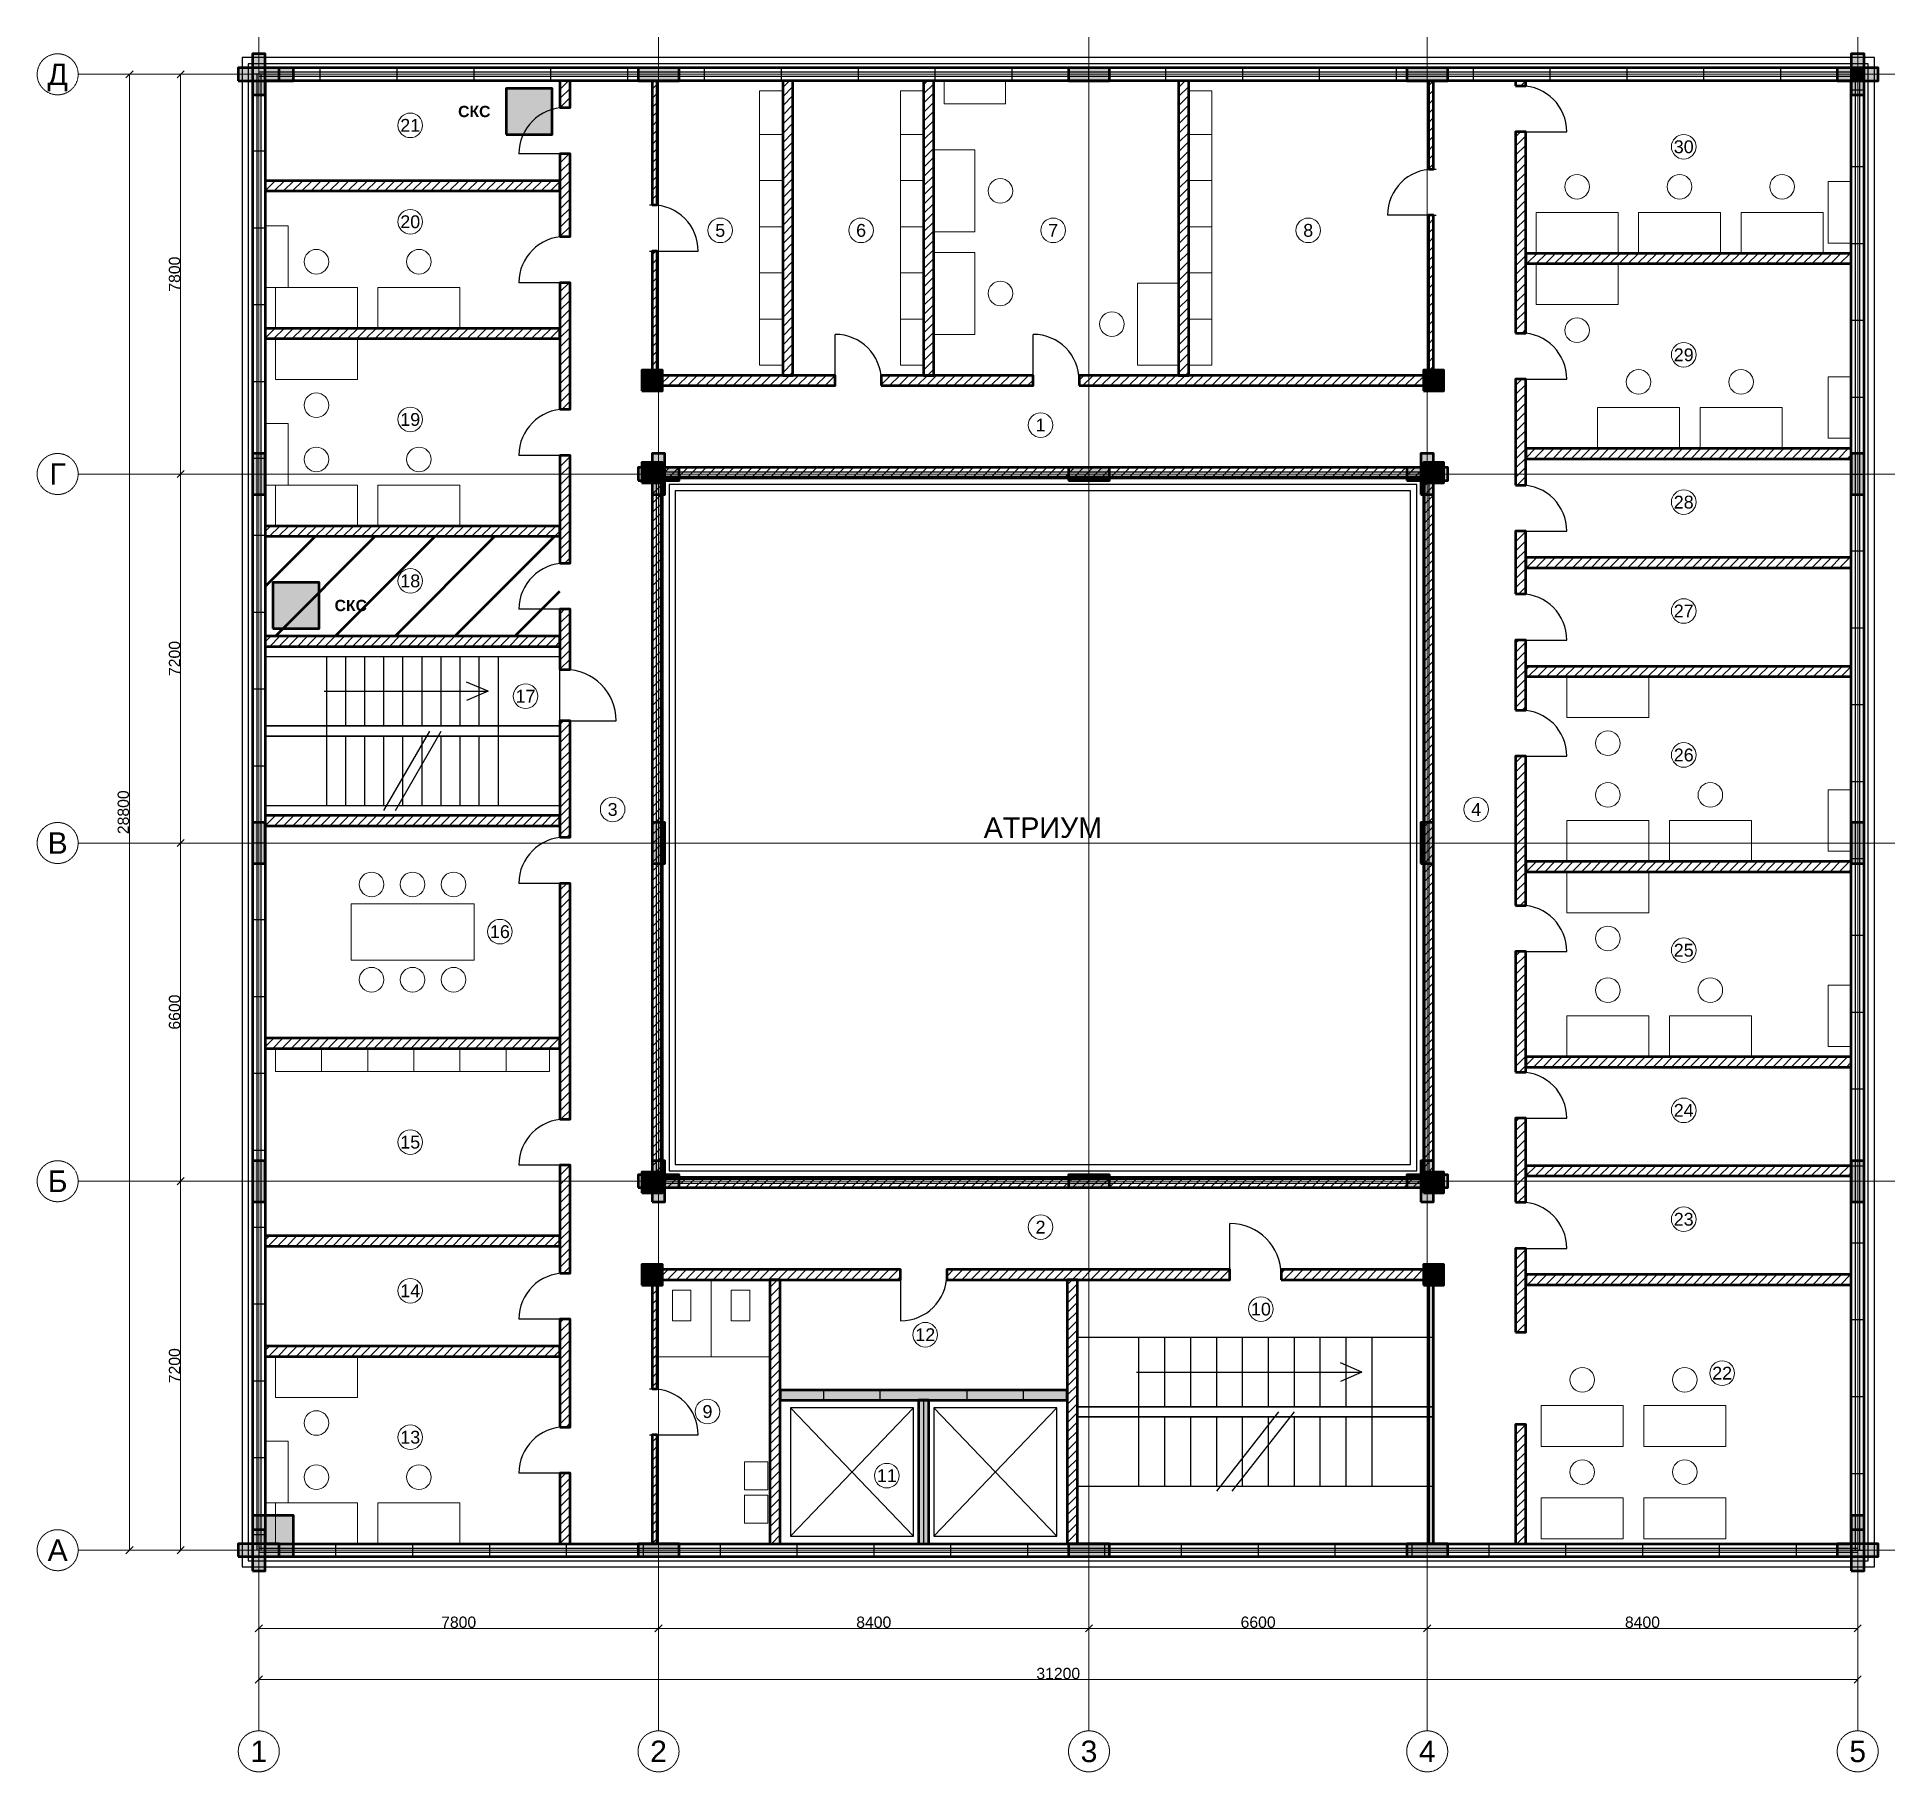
# Model space of a CAD drawing. Header units: millimetres. Extents: x -4325 to 31925, y -4325 to 29525.
import ezdxf
from ezdxf.enums import TextEntityAlignment as Align

# ---------------------------------------------------------------- set-up
doc = ezdxf.new("R2010")
doc.units = ezdxf.units.MM
doc.linetypes.add('CENTER2', pattern=[2.541, 1.587, -0.318, 0.318, -0.318])
for name, color, linetype, lineweight in [('A-ANNO-ROOM', 7, 'CONTINUOUS', 18), ('A-DIMS', 8, 'CONTINUOUS', 13), ('A-DOOR', 3, 'CONTINUOUS', 25), ('A-ELEV', 7, 'CONTINUOUS', 25), ('A-FACADE-PANEL', 8, 'CONTINUOUS', 25), ('A-FURN', 8, 'CONTINUOUS', 18), ('A-GLAZ-RIBBON', 5, 'CONTINUOUS', 25), ('A-GRID', 8, 'CENTER2', 13), ('A-HATCH', 9, 'CONTINUOUS', 9), ('A-OUTLINE', 7, 'CONTINUOUS', 50), ('A-SANI', 8, 'CONTINUOUS', 18), ('A-STAIR', 7, 'CONTINUOUS', 25), ('A-WALL-BLOCK', 9, 'CONTINUOUS', 50), ('A-WALL-RC', 7, 'CONTINUOUS', 50), ('E-SCS-RISER', 1, 'CONTINUOUS', 50), ('E-SERVER-ROOM', 1, 'CONTINUOUS', 50)]:
    doc.layers.add(name, color=color, linetype=linetype, lineweight=lineweight)
doc.styles.add('Arial', font='arial.ttf')
doc.styles.add('Arial-Bold', font='arialbd.ttf')
doc.styles.get("Standard").update_dxf_attribs({"font": 'arial.ttf'})

msp = doc.modelspace()

# ---------------------------------------------------------------- hatches: boundary and pattern name
at = {"layer": 'A-HATCH'}
h = msp.add_hatch(dxfattribs=at)
h.set_pattern_fill('ANSI31', scale=40)
h.paths.add_polyline_path([(5875, 28149.5), (6075, 28149.5), (6075, 28675), (6075, 28675), (5875, 28675), (5875, 28675)])
h = msp.add_hatch(dxfattribs=at)
h.set_pattern_fill('ANSI31', scale=40)
h.paths.add_polyline_path([(7675, 26250), (7775, 26250), (7775, 28675), (7775, 28675), (7675, 28675), (7675, 28675)])
h = msp.add_hatch(dxfattribs=at)
h.set_pattern_fill('ANSI31', scale=40)
h.paths.add_polyline_path([(10223, 22925), (10423, 22925), (10423, 28675), (10423, 28675), (10223, 28675), (10223, 28675)])
h = msp.add_hatch(dxfattribs=at)
h.set_pattern_fill('ANSI31', scale=40)
h.paths.add_polyline_path([(12971, 22925), (13171, 22925), (13171, 28675), (13171, 28675), (12971, 28675), (12971, 28675)])
h = msp.add_hatch(dxfattribs=at)
h.set_pattern_fill('ANSI31', scale=40)
h.paths.add_polyline_path([(17948, 22925), (18148, 22925), (18148, 28675), (18148, 28675), (17948, 28675), (17948, 28675)])
h = msp.add_hatch(dxfattribs=at)
h.set_pattern_fill('ANSI31', scale=40)
h.paths.add_polyline_path([(22825, 26950), (22925, 26950), (22925, 28675), (22925, 28675), (22825, 28675), (22825, 28675)])
h = msp.add_hatch(dxfattribs=at)
h.set_pattern_fill('ANSI31', scale=40)
h.paths.add_polyline_path([(24525, 28575), (24725, 28575), (24725, 28675), (24725, 28675), (24525, 28675), (24525, 28675)])
h = msp.add_hatch(dxfattribs=at)
h.set_pattern_fill('ANSI31', scale=40)
h.paths.add_polyline_path([(24525, 23751.5), (24725, 23751.5), (24725, 27675), (24525, 27675)])
h = msp.add_hatch(dxfattribs=at)
h.set_pattern_fill('ANSI31', scale=40)
h.paths.add_polyline_path([(5875, 25633.5), (6075, 25633.5), (6075, 27249.5), (5875, 27249.5)])
h = msp.add_hatch(dxfattribs=at)
h.set_pattern_fill('ANSI31', scale=40)
h.paths.add_polyline_path([(125, 26524), (125, 26524), (5875, 26524), (5875, 26724), (125, 26724), (125, 26724)])
h = msp.add_hatch(dxfattribs=at)
h.set_pattern_fill('ANSI31', scale=40)
h.paths.add_polyline_path([(22825, 22925), (22925, 22925), (22925, 26050), (22825, 26050)])
h = msp.add_hatch(dxfattribs=at)
h.set_pattern_fill('ANSI31', scale=40)
h.paths.add_polyline_path([(7675, 22925), (7775, 22925), (7775, 25350), (7675, 25350)])
h = msp.add_hatch(dxfattribs=at)
h.set_pattern_fill('ANSI31', scale=40)
h.paths.add_polyline_path([(24725, 25106), (31075, 25106), (31075, 25106), (31075, 25306), (31075, 25306), (24725, 25306)])
h = msp.add_hatch(dxfattribs=at)
h.set_pattern_fill('ANSI31', scale=40)
h.paths.add_polyline_path([(5875, 22264), (6075, 22264), (6075, 24733.5), (5875, 24733.5)])
h = msp.add_hatch(dxfattribs=at)
h.set_pattern_fill('ANSI31', scale=40)
h.paths.add_polyline_path([(125, 23643), (125, 23643), (5875, 23643), (5875, 23843), (125, 23843), (125, 23843)])
h = msp.add_hatch(dxfattribs=at)
h.set_pattern_fill('ANSI31', scale=40)
h.paths.add_polyline_path([(7675, 22725), (11247, 22725), (11247, 22925), (7675, 22925)])
h = msp.add_hatch(dxfattribs=at)
h.set_pattern_fill('ANSI31', scale=40)
h.paths.add_polyline_path([(12147, 22725), (15109.5, 22725), (15109.5, 22925), (12147, 22925)])
h = msp.add_hatch(dxfattribs=at)
h.set_pattern_fill('ANSI31', scale=40)
h.paths.add_polyline_path([(16009.5, 22725), (22925, 22725), (22925, 22925), (16009.5, 22925)])
h = msp.add_hatch(dxfattribs=at)
h.set_pattern_fill('ANSI31', scale=40)
h.paths.add_polyline_path([(24525, 20784.5), (24725, 20784.5), (24725, 22851.5), (24525, 22851.5)])
h = msp.add_hatch(dxfattribs=at)
h.set_pattern_fill('ANSI31', scale=40)
h.paths.add_polyline_path([(24725, 21297), (31075, 21297), (31075, 21297), (31075, 21497), (31075, 21497), (24725, 21497)])
h = msp.add_hatch(dxfattribs=at)
h.set_pattern_fill('ANSI31', scale=40)
h.paths.add_polyline_path([(5875, 19260), (6075, 19260), (6075, 21364), (5875, 21364)])
h = msp.add_hatch(dxfattribs=at)
h.set_pattern_fill('ANSI31', scale=40)
h.paths.add_polyline_path([(7675, 20925), (22925, 20925), (22925, 21125), (7675, 21125)])
h = msp.add_hatch(dxfattribs=at)
h.set_pattern_fill('ANSI31', scale=40)
h.paths.add_polyline_path([(7675, 7275), (7875, 7275), (7875, 20925), (7675, 20925)])
h = msp.add_hatch(dxfattribs=at)
h.set_pattern_fill('ANSI31', scale=40)
h.paths.add_polyline_path([(22725, 7275), (22925, 7275), (22925, 20925), (22725, 20925)])
h = msp.add_hatch(dxfattribs=at)
h.set_pattern_fill('ANSI31', scale=40)
h.paths.add_polyline_path([(125, 19785), (125, 19785), (5875, 19785), (5875, 19985), (125, 19985), (125, 19985)])
h = msp.add_hatch(dxfattribs=at)
h.set_pattern_fill('ANSI31', scale=40)
h.paths.add_polyline_path([(24525, 18659.5), (24725, 18659.5), (24725, 19884.5), (24525, 19884.5)])
h = msp.add_hatch(dxfattribs=at)
h.set_pattern_fill('ANSI31', scale=40)
h.paths.add_polyline_path([(24725, 19172), (31075, 19172), (31075, 19172), (31075, 19372), (31075, 19372), (24725, 19372)])
h = msp.add_hatch(dxfattribs=at)
h.set_pattern_fill('ANSI31', scale=40)
h.paths.add_polyline_path([(5875, 17185), (6075, 17185), (6075, 18360), (5875, 18360)])
h = msp.add_hatch(dxfattribs=at)
h.set_pattern_fill('ANSI31', scale=40)
h.paths.add_polyline_path([(125, 17635), (125, 17635), (5875, 17635), (5875, 17835), (125, 17835), (125, 17835)])
h = msp.add_hatch(dxfattribs=at)
h.set_pattern_fill('ANSI31', scale=40)
h.paths.add_polyline_path([(24525, 16392.5), (24725, 16392.5), (24725, 17759.5), (24525, 17759.5)])
h = msp.add_hatch(dxfattribs=at)
h.set_pattern_fill('ANSI31', scale=40)
h.paths.add_polyline_path([(24725, 17047), (31075, 17047), (31075, 17047), (31075, 17247), (31075, 17247), (24725, 17247)])
h = msp.add_hatch(dxfattribs=at)
h.set_pattern_fill('ANSI31', scale=40)
h.paths.add_polyline_path([(5875, 13912.5), (6075, 13912.5), (6075, 16185), (5875, 16185)])
h = msp.add_hatch(dxfattribs=at)
h.set_pattern_fill('ANSI31', scale=40)
h.paths.add_polyline_path([(24525, 12583), (24725, 12583), (24725, 15492.5), (24525, 15492.5)])
h = msp.add_hatch(dxfattribs=at)
h.set_pattern_fill('ANSI31', scale=40)
h.paths.add_polyline_path([(125, 14135), (125, 14135), (5875, 14135), (5875, 14335), (125, 14335), (125, 14335)])
h = msp.add_hatch(dxfattribs=at)
h.set_pattern_fill('ANSI31', scale=40)
h.paths.add_polyline_path([(24725, 13238), (31075, 13238), (31075, 13238), (31075, 13438), (31075, 13438), (24725, 13438)])
h = msp.add_hatch(dxfattribs=at)
h.set_pattern_fill('ANSI31', scale=40)
h.paths.add_polyline_path([(5875, 8411.5), (6075, 8411.5), (6075, 13012.5), (5875, 13012.5)])
h = msp.add_hatch(dxfattribs=at)
h.set_pattern_fill('ANSI31', scale=40)
h.paths.add_polyline_path([(24525, 9328), (24725, 9328), (24725, 11683), (24525, 11683)])
h = msp.add_hatch(dxfattribs=at)
h.set_pattern_fill('ANSI31', scale=40)
h.paths.add_polyline_path([(125, 9790), (125, 9790), (5875, 9790), (5875, 9990), (125, 9990), (125, 9990)])
h = msp.add_hatch(dxfattribs=at)
h.set_pattern_fill('ANSI31', scale=40)
h.paths.add_polyline_path([(24725, 9428), (31075, 9428), (31075, 9428), (31075, 9628), (31075, 9628), (24725, 9628)])
h = msp.add_hatch(dxfattribs=at)
h.set_pattern_fill('ANSI31', scale=40)
h.paths.add_polyline_path([(24525, 6790.5), (24725, 6790.5), (24725, 8428), (24525, 8428)])
h = msp.add_hatch(dxfattribs=at)
h.set_pattern_fill('ANSI31', scale=40)
h.paths.add_polyline_path([(5875, 5407.5), (6075, 5407.5), (6075, 7511.5), (5875, 7511.5)])
h = msp.add_hatch(dxfattribs=at)
h.set_pattern_fill('ANSI31', scale=40)
h.paths.add_polyline_path([(7675, 7075), (22925, 7075), (22925, 7275), (7675, 7275)])
h = msp.add_hatch(dxfattribs=at)
h.set_pattern_fill('ANSI31', scale=40)
h.paths.add_polyline_path([(24725, 7303), (31075, 7303), (31075, 7303), (31075, 7503), (31075, 7503), (24725, 7503)])
h = msp.add_hatch(dxfattribs=at)
h.set_pattern_fill('ANSI31', scale=40)
h.paths.add_polyline_path([(125, 5933), (125, 5933), (5875, 5933), (5875, 6133), (125, 6133), (125, 6133)])
h = msp.add_hatch(dxfattribs=at)
h.set_pattern_fill('ANSI31', scale=40)
h.paths.add_polyline_path([(24525, 4251.5), (24725, 4251.5), (24725, 5890.5), (24525, 5890.5)])
h = msp.add_hatch(dxfattribs=at)
h.set_pattern_fill('ANSI31', scale=40)
h.paths.add_polyline_path([(7675, 5275), (12525, 5275), (12525, 5475), (7675, 5475)])
h = msp.add_hatch(dxfattribs=at)
h.set_pattern_fill('ANSI31', scale=40)
h.paths.add_polyline_path([(13425, 5275), (18950, 5275), (18950, 5475), (13425, 5475)])
h = msp.add_hatch(dxfattribs=at)
h.set_pattern_fill('ANSI31', scale=40)
h.paths.add_polyline_path([(19950, 5275), (22925, 5275), (22925, 5475), (19950, 5475)])
h = msp.add_hatch(dxfattribs=at)
h.set_pattern_fill('ANSI31', scale=40)
h.paths.add_polyline_path([(7675, 3150), (7775, 3150), (7775, 5275), (7675, 5275)])
h = msp.add_hatch(dxfattribs=at)
h.set_pattern_fill('ANSI31', scale=40)
h.paths.add_polyline_path([(9975, 125), (10175, 125), (10175, 125), (10175, 5275), (9975, 5275), (9975, 125)])
h = msp.add_hatch(dxfattribs=at)
h.set_pattern_fill('ANSI31', scale=40)
h.paths.add_polyline_path([(15775, 125), (15975, 125), (15975, 125), (15975, 5275), (15775, 5275), (15775, 125)])
h = msp.add_hatch(dxfattribs=at)
h.set_pattern_fill('ANSI31', scale=40)
h.paths.add_polyline_path([(24725, 5178), (31075, 5178), (31075, 5178), (31075, 5378), (31075, 5378), (24725, 5378)])
h = msp.add_hatch(dxfattribs=at)
h.set_pattern_fill('ANSI31', scale=40)
h.paths.add_polyline_path([(5875, 2403.5), (6075, 2403.5), (6075, 4507.5), (5875, 4507.5)])
h = msp.add_hatch(dxfattribs=at)
h.set_pattern_fill('ANSI31', scale=40)
h.paths.add_polyline_path([(125, 3782), (125, 3782), (5875, 3782), (5875, 3982), (125, 3982), (125, 3982)])
h = msp.add_hatch(dxfattribs=at)
h.set_pattern_fill('ANSI31', scale=40)
h.paths.add_polyline_path([(7675, 125), (7775, 125), (7775, 125), (7775, 2250), (7675, 2250), (7675, 125)])
h = msp.add_hatch(dxfattribs=at)
h.set_pattern_fill('ANSI31', scale=40)
h.paths.add_polyline_path([(24525, 125), (24725, 125), (24725, 125), (24725, 2451.5), (24525, 2451.5), (24525, 125)])
h = msp.add_hatch(dxfattribs=at)
h.set_pattern_fill('ANSI31', scale=40)
h.paths.add_polyline_path([(5875, 125), (6075, 125), (6075, 125), (6075, 1503.5), (5875, 1503.5), (5875, 125)])
at = {"layer": 'A-WALL-RC'}
h = msp.add_hatch(color=7, dxfattribs=at)
h.dxf.hatch_style = 1
h.paths.add_polyline_path([(-125, 28400), (125, 28400), (125, 29200), (-125, 29200)])
h = msp.add_hatch(color=7, dxfattribs=at)
h.dxf.hatch_style = 1
h.paths.add_polyline_path([(31075, 28400), (31325, 28400), (31325, 29200), (31075, 29200)])
h = msp.add_hatch(color=7, dxfattribs=at)
h.dxf.hatch_style = 1
h.paths.add_polyline_path([(-400, 28675), (400, 28675), (400, 28925), (-400, 28925)])
h = msp.add_hatch(color=7, dxfattribs=at)
h.dxf.hatch_style = 1
h.paths.add_polyline_path([(-125, 28675), (675, 28675), (675, 28925), (-125, 28925)])
h = msp.add_hatch(color=7, dxfattribs=at)
h.dxf.hatch_style = 1
h.paths.add_polyline_path([(7400, 28675), (8200, 28675), (8200, 28925), (7400, 28925)])
h = msp.add_hatch(color=7, dxfattribs=at)
h.dxf.hatch_style = 1
h.paths.add_polyline_path([(15800, 28675), (16600, 28675), (16600, 28925), (15800, 28925)])
h = msp.add_hatch(color=7, dxfattribs=at)
h.dxf.hatch_style = 1
h.paths.add_polyline_path([(22400, 28675), (23200, 28675), (23200, 28925), (22400, 28925)])
h = msp.add_hatch(color=7, dxfattribs=at)
h.dxf.hatch_style = 1
h.paths.add_polyline_path([(30800, 28675), (31600, 28675), (31600, 28925), (30800, 28925)])
h = msp.add_hatch(color=7, dxfattribs=at)
h.dxf.hatch_style = 1
h.paths.add_polyline_path([(31075, 28675), (31325, 28675), (31325, 28925), (31075, 28925)])
h = msp.add_hatch(color=7, dxfattribs=at)
h.dxf.hatch_style = 1
h.paths.add_polyline_path([(7475, 22625), (7875, 22625), (7875, 23025), (7475, 23025)])
h = msp.add_hatch(color=7, dxfattribs=at)
h.dxf.hatch_style = 1
h.paths.add_polyline_path([(22725, 22625), (23125, 22625), (23125, 23025), (22725, 23025)])
h = msp.add_hatch(color=7, dxfattribs=at)
h.dxf.hatch_style = 1
h.paths.add_polyline_path([(-125, 20600), (125, 20600), (125, 21400), (-125, 21400)])
h = msp.add_hatch(color=7, dxfattribs=at)
h.dxf.hatch_style = 1
h.paths.add_polyline_path([(7675, 20600), (7925, 20600), (7925, 21400), (7675, 21400)])
h = msp.add_hatch(color=7, dxfattribs=at)
h.dxf.hatch_style = 1
h.paths.add_polyline_path([(22675, 20600), (22925, 20600), (22925, 21400), (22675, 21400)])
h = msp.add_hatch(color=7, dxfattribs=at)
h.dxf.hatch_style = 1
h.paths.add_polyline_path([(31075, 20600), (31325, 20600), (31325, 21400), (31075, 21400)])
h = msp.add_hatch(color=7, dxfattribs=at)
h.dxf.hatch_style = 1
h.paths.add_polyline_path([(7400, 20875), (8200, 20875), (8200, 21125), (7400, 21125)])
h = msp.add_hatch(color=7, dxfattribs=at)
h.dxf.hatch_style = 1
h.paths.add_polyline_path([(7475, 20825), (7875, 20825), (7875, 21225), (7475, 21225)])
h = msp.add_hatch(color=7, dxfattribs=at)
h.dxf.hatch_style = 1
h.paths.add_polyline_path([(15800, 20875), (16600, 20875), (16600, 21125), (15800, 21125)])
h = msp.add_hatch(color=7, dxfattribs=at)
h.dxf.hatch_style = 1
h.paths.add_polyline_path([(22400, 20875), (23200, 20875), (23200, 21125), (22400, 21125)])
h = msp.add_hatch(color=7, dxfattribs=at)
h.dxf.hatch_style = 1
h.paths.add_polyline_path([(22725, 20825), (23125, 20825), (23125, 21225), (22725, 21225)])
h = msp.add_hatch(color=7, dxfattribs=at)
h.dxf.hatch_style = 1
h.paths.add_polyline_path([(-125, 13400), (125, 13400), (125, 14200), (-125, 14200)])
h = msp.add_hatch(color=7, dxfattribs=at)
h.dxf.hatch_style = 1
h.paths.add_polyline_path([(7675, 13400), (7925, 13400), (7925, 14200), (7675, 14200)])
h = msp.add_hatch(color=7, dxfattribs=at)
h.dxf.hatch_style = 1
h.paths.add_polyline_path([(22675, 13400), (22925, 13400), (22925, 14200), (22675, 14200)])
h = msp.add_hatch(color=7, dxfattribs=at)
h.dxf.hatch_style = 1
h.paths.add_polyline_path([(31075, 13400), (31325, 13400), (31325, 14200), (31075, 14200)])
h = msp.add_hatch(color=7, dxfattribs=at)
h.dxf.hatch_style = 1
h.paths.add_polyline_path([(-125, 6800), (125, 6800), (125, 7600), (-125, 7600)])
h = msp.add_hatch(color=7, dxfattribs=at)
h.dxf.hatch_style = 1
h.paths.add_polyline_path([(7400, 7075), (8200, 7075), (8200, 7325), (7400, 7325)])
h = msp.add_hatch(color=7, dxfattribs=at)
h.dxf.hatch_style = 1
h.paths.add_polyline_path([(7475, 6975), (7875, 6975), (7875, 7375), (7475, 7375)])
h = msp.add_hatch(color=7, dxfattribs=at)
h.dxf.hatch_style = 1
h.paths.add_polyline_path([(7675, 6800), (7925, 6800), (7925, 7600), (7675, 7600)])
h = msp.add_hatch(color=7, dxfattribs=at)
h.dxf.hatch_style = 1
h.paths.add_polyline_path([(15800, 7075), (16600, 7075), (16600, 7325), (15800, 7325)])
h = msp.add_hatch(color=7, dxfattribs=at)
h.dxf.hatch_style = 1
h.paths.add_polyline_path([(22400, 7075), (23200, 7075), (23200, 7325), (22400, 7325)])
h = msp.add_hatch(color=7, dxfattribs=at)
h.dxf.hatch_style = 1
h.paths.add_polyline_path([(22675, 6800), (22925, 6800), (22925, 7600), (22675, 7600)])
h = msp.add_hatch(color=7, dxfattribs=at)
h.dxf.hatch_style = 1
h.paths.add_polyline_path([(22725, 6975), (23125, 6975), (23125, 7375), (22725, 7375)])
h = msp.add_hatch(color=7, dxfattribs=at)
h.dxf.hatch_style = 1
h.paths.add_polyline_path([(31075, 6800), (31325, 6800), (31325, 7600), (31075, 7600)])
h = msp.add_hatch(color=7, dxfattribs=at)
h.dxf.hatch_style = 1
h.paths.add_polyline_path([(7475, 5175), (7875, 5175), (7875, 5575), (7475, 5575)])
h = msp.add_hatch(color=7, dxfattribs=at)
h.dxf.hatch_style = 1
h.paths.add_polyline_path([(22725, 5175), (23125, 5175), (23125, 5575), (22725, 5575)])
h = msp.add_hatch(color=7, dxfattribs=at)
h.dxf.hatch_style = 1
h.paths.add_polyline_path([(22825, 125), (22925, 125), (22925, 125), (22925, 5275), (22825, 5275), (22825, 125)])
h = msp.add_hatch(color=7, dxfattribs=at)
h.dxf.hatch_style = 1
h.paths.add_polyline_path([(10175, 2925), (15775, 2925), (15775, 3125), (10175, 3125)])
h = msp.add_hatch(color=7, dxfattribs=at)
h.dxf.hatch_style = 1
h.paths.add_polyline_path([(12875, 125), (13075, 125), (13075, 125), (13075, 2925), (12875, 2925), (12875, 125)])
h = msp.add_hatch(color=7, dxfattribs=at)
h.dxf.hatch_style = 1
h.paths.add_polyline_path([(-125, -125), (675, -125), (675, 675), (-125, 675)])
h = msp.add_hatch(color=7, dxfattribs=at)
h.dxf.hatch_style = 1
h.paths.add_polyline_path([(-125, -400), (125, -400), (125, 400), (-125, 400)])
h = msp.add_hatch(color=7, dxfattribs=at)
h.dxf.hatch_style = 1
h.paths.add_polyline_path([(31075, -125), (31325, -125), (31325, 675), (31075, 675)])
h = msp.add_hatch(color=7, dxfattribs=at)
h.dxf.hatch_style = 1
h.paths.add_polyline_path([(31075, -400), (31325, -400), (31325, 400), (31075, 400)])
h = msp.add_hatch(color=7, dxfattribs=at)
h.dxf.hatch_style = 1
h.paths.add_polyline_path([(-400, -125), (400, -125), (400, 125), (-400, 125)])
h = msp.add_hatch(color=7, dxfattribs=at)
h.dxf.hatch_style = 1
h.paths.add_polyline_path([(7400, -125), (8200, -125), (8200, 125), (7400, 125)])
h = msp.add_hatch(color=7, dxfattribs=at)
h.dxf.hatch_style = 1
h.paths.add_polyline_path([(15800, -125), (16600, -125), (16600, 125), (15800, 125)])
h = msp.add_hatch(color=7, dxfattribs=at)
h.dxf.hatch_style = 1
h.paths.add_polyline_path([(22400, -125), (23200, -125), (23200, 125), (22400, 125)])
h = msp.add_hatch(color=7, dxfattribs=at)
h.dxf.hatch_style = 1
h.paths.add_polyline_path([(30800, -125), (31600, -125), (31600, 125), (30800, 125)])
at = {"layer": 'E-SCS-RISER'}
h = msp.add_hatch(color=7, dxfattribs=at)
h.dxf.hatch_style = 1
h.paths.add_polyline_path([(4825, 27625), (5725, 27625), (5725, 28525), (4825, 28525)])
h = msp.add_hatch(color=7, dxfattribs=at)
h.dxf.hatch_style = 1
h.paths.add_polyline_path([(275, 17985), (1175, 17985), (1175, 18885), (275, 18885)])
at = {"layer": 'E-SERVER-ROOM'}
h = msp.add_hatch(dxfattribs=at)
h.set_pattern_fill('ANSI31', scale=260)
h.paths.add_polyline_path([(125, 17835), (5875, 17835), (5875, 19785), (125, 19785)])

# ---------------------------------------------------------------- linework, layer by layer
at = {"layer": 'A-ANNO-ROOM'}
for centre in [(2955, 27804), (27805, 27386), (2955, 25923), (9005, 25755), (11753, 25755), (15501, 25755), (20478, 25755), (27805, 23327), (2955, 22065), (15255, 21955), (27805, 20452), (2955, 18915), (27805, 18327), (5205, 16665), (27805, 15518), (6905, 14455), (23755, 14455), (4705, 12070), (27805, 11708), (27805, 8583), (2955, 7963), (15255, 6305), (27805, 6458), (2955, 5062), (19555, 4705), (13005, 4205), (28555, 3455), (8755, 2705), (2955, 2205), (12255, 1455)]:
    msp.add_circle(centre, 240, dxfattribs=at)
at = {"layer": 'A-DIMS'}
for p, q in [((-2595.71, 28729.29), (-2454.29, 28870.71)), ((-2525, 0), (-2525, 28800)), ((-1595.71, 28729.29), (-1454.29, 28870.71)), ((-1525, 21000), (-1525, 28800)), ((-1595.71, 20929.29), (-1454.29, 21070.71)), ((-1595.71, 20929.29), (-1454.29, 21070.71)), ((-1525, 13800), (-1525, 21000)), ((-1595.71, 13729.29), (-1454.29, 13870.71)), ((-1595.71, 13729.29), (-1454.29, 13870.71)), ((-1525, 7200), (-1525, 13800)), ((-1595.71, 7129.29), (-1454.29, 7270.71)), ((-1595.71, 7129.29), (-1454.29, 7270.71)), ((-1525, 0), (-1525, 7200)), ((-2595.71, -70.71), (-2454.29, 70.71)), ((-1595.71, -70.71), (-1454.29, 70.71)), ((-70.71, -1595.71), (70.71, -1454.29)), ((0, -1525), (7800, -1525)), ((7729.29, -1595.71), (7870.71, -1454.29)), ((7729.29, -1595.71), (7870.71, -1454.29)), ((7800, -1525), (16200, -1525)), ((16129.29, -1595.71), (16270.71, -1454.29)), ((16129.29, -1595.71), (16270.71, -1454.29)), ((16200, -1525), (22800, -1525)), ((22729.29, -1595.71), (22870.71, -1454.29)), ((22729.29, -1595.71), (22870.71, -1454.29)), ((22800, -1525), (31200, -1525)), ((31129.29, -1595.71), (31270.71, -1454.29)), ((-70.71, -2595.71), (70.71, -2454.29)), ((0, -2525), (31200, -2525)), ((31129.29, -2595.71), (31270.71, -2454.29))]:
    msp.add_line(p, q, dxfattribs=at)
at = {"layer": 'A-DOOR'}
for p, q in [((24525, 28575), (24725, 28575)), ((5875, 28149.5), (6075, 28149.5)), ((24525, 27675), (24725, 27675)), ((24625, 27675), (25525, 27675)), ((5975, 27249.5), (5075, 27249.5)), ((5875, 27249.5), (6075, 27249.5)), ((22875, 26950), (22975, 26950)), ((7625, 26250), (7725, 26250)), ((22925, 26050), (22025, 26050)), ((22875, 26050), (22975, 26050)), ((5875, 25633.5), (6075, 25633.5)), ((7625, 25350), (7725, 25350)), ((7675, 25350), (8575, 25350)), ((5975, 24733.5), (5075, 24733.5)), ((5875, 24733.5), (6075, 24733.5)), ((11247, 22825), (11247, 23725)), ((15109.5, 22825), (15109.5, 23725)), ((24525, 23751.5), (24725, 23751.5)), ((11247, 22725), (11247, 22925)), ((12147, 22725), (12147, 22925)), ((15109.5, 22725), (15109.5, 22925)), ((16009.5, 22725), (16009.5, 22925)), ((24525, 22851.5), (24725, 22851.5)), ((24625, 22851.5), (25525, 22851.5)), ((5875, 22264), (6075, 22264)), ((5975, 21364), (5075, 21364)), ((5875, 21364), (6075, 21364)), ((24525, 20784.5), (24725, 20784.5)), ((24525, 19884.5), (24725, 19884.5)), ((24625, 19884.5), (25525, 19884.5)), ((5875, 19260), (6075, 19260)), ((24525, 18659.5), (24725, 18659.5)), ((5975, 18360), (5075, 18360)), ((5875, 18360), (6075, 18360)), ((24525, 17759.5), (24725, 17759.5)), ((24625, 17759.5), (25525, 17759.5)), ((5875, 17185), (6075, 17185)), ((24525, 16392.5), (24725, 16392.5)), ((5875, 16185), (6075, 16185)), ((5975, 16185), (6975, 16185)), ((24525, 15492.5), (24725, 15492.5)), ((24625, 15492.5), (25525, 15492.5)), ((5875, 13912.5), (6075, 13912.5)), ((5975, 13012.5), (5075, 13012.5)), ((5875, 13012.5), (6075, 13012.5)), ((24525, 12583), (24725, 12583)), ((24525, 11683), (24725, 11683)), ((24625, 11683), (25525, 11683)), ((24525, 9328), (24725, 9328)), ((5875, 8411.5), (6075, 8411.5)), ((24525, 8428), (24725, 8428)), ((24625, 8428), (25525, 8428)), ((5975, 7511.5), (5075, 7511.5)), ((5875, 7511.5), (6075, 7511.5)), ((24525, 6790.5), (24725, 6790.5)), ((18950, 5375), (18950, 6375)), ((24525, 5890.5), (24725, 5890.5)), ((24625, 5890.5), (25525, 5890.5)), ((12525, 5275), (12525, 5475)), ((13425, 5275), (13425, 5475)), ((18950, 5275), (18950, 5475)), ((19950, 5275), (19950, 5475)), ((5875, 5407.5), (6075, 5407.5)), ((12525, 5375), (12525, 4475)), ((5975, 4507.5), (5075, 4507.5)), ((5875, 4507.5), (6075, 4507.5)), ((24525, 4251.5), (24725, 4251.5)), ((7625, 3150), (7725, 3150)), ((11025, 2925), (11025, 3125)), ((12125, 2925), (12125, 3125)), ((13825, 2925), (13825, 3125)), ((14925, 2925), (14925, 3125)), ((5875, 2403.5), (6075, 2403.5)), ((7625, 2250), (7725, 2250)), ((7675, 2250), (8575, 2250)), ((24525, 2451.5), (24725, 2451.5)), ((5975, 1503.5), (5075, 1503.5)), ((5875, 1503.5), (6075, 1503.5))]:
    msp.add_line(p, q, dxfattribs=at)
for centre, radius, start, end in [((24625, 27675), 900, 0, 90), ((5975, 27249.5), 900, 90, 180), ((22925, 26050), 900, 90, 180), ((7675, 25350), 900, 0, 90), ((5975, 24733.5), 900, 90, 180), ((11247, 22825), 900, 0, 90), ((15109.5, 22825), 900, 0, 90), ((24625, 22851.5), 900, 0, 90), ((5975, 21364), 900, 90, 180), ((24625, 19884.5), 900, 0, 90), ((5975, 18360), 900, 90, 180), ((24625, 17759.5), 900, 0, 90), ((5975, 16185), 1000, 0, 90), ((24625, 15492.5), 900, 0, 90), ((5975, 13012.5), 900, 90, 180), ((24625, 11683), 900, 0, 90), ((24625, 8428), 900, 0, 90), ((5975, 7511.5), 900, 90, 180), ((24625, 5890.5), 900, 0, 90), ((18950, 5375), 1000, 0, 90), ((5975, 4507.5), 900, 90, 180), ((12525, 5375), 900, -90, 0), ((7675, 2250), 900, 0, 90), ((5975, 1503.5), 900, 90, 180)]:
    msp.add_arc(centre, radius, start, end, dxfattribs=at)
at = {"layer": 'A-ELEV'}
for p, q in [((12975, 125), (12975, 2925)), ((10375, 275), (12775, 2775)), ((10375, 2775), (12775, 275)), ((13175, 275), (15575, 2775)), ((13175, 2775), (15575, 275))]:
    msp.add_line(p, q, dxfattribs=at)
for points in [[(10375, 275), (12775, 275), (12775, 2775), (10375, 2775)], [(13175, 275), (15575, 275), (15575, 2775), (13175, 2775)]]:
    msp.add_lwpolyline(points, close=True, dxfattribs=at)
at = {"layer": 'A-FACADE-PANEL'}
for points in [[(-325, -325), (31525, -325), (31525, 29125), (-325, 29125)], [(-205, -205), (31405, -205), (31405, 29005), (-205, 29005)], [(8005, 7405), (22595, 7405), (22595, 20795), (8005, 20795)], [(8125, 7525), (22475, 7525), (22475, 20675), (8125, 20675)]]:
    msp.add_lwpolyline(points, close=True, dxfattribs=at)
at = {"layer": 'A-FURN'}
for p, q in [((9773, 27625), (10223, 27625)), ((12521, 27625), (12971, 27625)), ((18148, 27625), (18598, 27625)), ((9773, 26725), (10223, 26725)), ((12521, 26725), (12971, 26725)), ((18148, 26725), (18598, 26725)), ((9773, 25825), (10223, 25825)), ((12521, 25825), (12971, 25825)), ((18148, 25825), (18598, 25825)), ((9773, 24925), (10223, 24925)), ((12521, 24925), (12971, 24925)), ((18148, 24925), (18598, 24925)), ((9773, 24025), (10223, 24025)), ((12521, 24025), (12971, 24025)), ((18148, 24025), (18598, 24025)), ((1225, 9340), (1225, 9790)), ((2125, 9340), (2125, 9790)), ((3025, 9340), (3025, 9790)), ((3925, 9340), (3925, 9790)), ((4825, 9340), (4825, 9790))]:
    msp.add_line(p, q, dxfattribs=at)
for points in [[(13371, 28225), (14571, 28225), (14571, 28675), (13371, 28675)], [(9773, 23125), (10223, 23125), (10223, 28475), (9773, 28475)], [(12521, 23125), (12971, 23125), (12971, 28475), (12521, 28475)], [(18148, 23125), (18598, 23125), (18598, 28475), (18148, 28475)], [(13171, 25725), (13971, 25725), (13971, 27325), (13171, 27325)], [(30625, 25506), (31075, 25506), (31075, 26706), (30625, 26706)], [(24925, 25306), (26525, 25306), (26525, 26106), (24925, 26106)], [(26925, 25306), (28525, 25306), (28525, 26106), (26925, 26106)], [(28925, 25306), (30525, 25306), (30525, 26106), (28925, 26106)], [(125, 24643), (575, 24643), (575, 25843), (125, 25843)], [(13171, 23725), (13971, 23725), (13971, 25325), (13171, 25325)], [(24925, 24306), (26525, 24306), (26525, 25106), (24925, 25106)], [(17148, 23125), (17948, 23125), (17948, 24725), (17148, 24725)], [(325, 23843), (1925, 23843), (1925, 24643), (325, 24643)], [(2325, 23843), (3925, 23843), (3925, 24643), (2325, 24643)], [(325, 22843), (1925, 22843), (1925, 23643), (325, 23643)], [(30625, 21697), (31075, 21697), (31075, 22897), (30625, 22897)], [(26125, 21497), (27725, 21497), (27725, 22297), (26125, 22297)], [(28125, 21497), (29725, 21497), (29725, 22297), (28125, 22297)], [(125, 20785), (575, 20785), (575, 21985), (125, 21985)], [(325, 19985), (1925, 19985), (1925, 20785), (325, 20785)], [(2325, 19985), (3925, 19985), (3925, 20785), (2325, 20785)], [(25525, 16247), (27125, 16247), (27125, 17047), (25525, 17047)], [(30625, 13638), (31075, 13638), (31075, 14838), (30625, 14838)], [(25525, 13438), (27125, 13438), (27125, 14238), (25525, 14238)], [(27525, 13438), (29125, 13438), (29125, 14238), (27525, 14238)], [(25525, 12438), (27125, 12438), (27125, 13238), (25525, 13238)], [(1800, 11512.5), (4200, 11512.5), (4200, 12612.5), (1800, 12612.5)], [(30625, 9828), (31075, 9828), (31075, 11028), (30625, 11028)], [(25525, 9628), (27125, 9628), (27125, 10428), (25525, 10428)], [(27525, 9628), (29125, 9628), (29125, 10428), (27525, 10428)], [(325, 9340), (5675, 9340), (5675, 9790), (325, 9790)], [(325, 2982), (1925, 2982), (1925, 3782), (325, 3782)], [(25025, 2025), (26625, 2025), (26625, 2825), (25025, 2825)], [(27025, 2025), (28625, 2025), (28625, 2825), (27025, 2825)], [(125, 925), (575, 925), (575, 2125), (125, 2125)], [(325, 125), (1925, 125), (1925, 925), (325, 925)], [(2325, 125), (3925, 125), (3925, 925), (2325, 925)], [(25025, 225), (26625, 225), (26625, 1025), (25025, 1025)], [(27025, 225), (28625, 225), (28625, 1025), (27025, 1025)]]:
    msp.add_lwpolyline(points, close=True, dxfattribs=at)
for centre in [(25725, 26606), (27725, 26606), (29725, 26606), (14471, 26525), (1125, 25143), (3125, 25143), (14471, 24525), (16648, 23925), (25725, 23806), (26925, 22797), (28925, 22797), (1125, 22343), (1125, 21285), (3125, 21285), (26325, 15747), (26325, 14738), (28325, 14738), (2200, 12992.5), (3000, 12992.5), (3800, 12992.5), (26325, 11938), (2200, 11132.5), (3000, 11132.5), (3800, 11132.5), (26325, 10928), (28325, 10928), (25825, 3325), (27825, 3325), (1125, 2482), (1125, 1425), (3125, 1425), (25825, 1525), (27825, 1525)]:
    msp.add_circle(centre, 240, dxfattribs=at)
at = {"layer": 'A-GLAZ-RIBBON'}
for p, q in [((125, 28800), (-125, 28800)), ((-40, 28800), (-40, 0)), ((31200, 28840), (0, 28840)), ((31200, 28760), (0, 28760)), ((40, 28800), (40, 0)), ((1200, 28675), (1200, 28925)), ((2700, 28675), (2700, 28925)), ((4200, 28675), (4200, 28925)), ((5700, 28675), (5700, 28925)), ((7200, 28675), (7200, 28925)), ((8700, 28675), (8700, 28925)), ((10200, 28675), (10200, 28925)), ((11700, 28675), (11700, 28925)), ((13200, 28675), (13200, 28925)), ((14700, 28675), (14700, 28925)), ((16200, 28675), (16200, 28925)), ((17700, 28675), (17700, 28925)), ((19200, 28675), (19200, 28925)), ((20700, 28675), (20700, 28925)), ((22200, 28675), (22200, 28925)), ((23700, 28675), (23700, 28925)), ((25200, 28675), (25200, 28925)), ((26700, 28675), (26700, 28925)), ((28200, 28675), (28200, 28925)), ((29700, 28675), (29700, 28925)), ((31160, 0), (31160, 28800)), ((31200, 28675), (31200, 28925)), ((31240, 0), (31240, 28800)), ((31075, 28500), (31325, 28500)), ((125, 27300), (-125, 27300)), ((31075, 27000), (31325, 27000)), ((125, 25800), (-125, 25800)), ((31075, 25500), (31325, 25500)), ((125, 24300), (-125, 24300)), ((31075, 24000), (31325, 24000)), ((125, 22800), (-125, 22800)), ((31075, 22500), (31325, 22500)), ((125, 21300), (-125, 21300)), ((7800, 21040), (22800, 21040)), ((7760, 7200), (7760, 21000)), ((7800, 20960), (22800, 20960)), ((7840, 7200), (7840, 21000)), ((22760, 7200), (22760, 21000)), ((22840, 7200), (22840, 21000)), ((31075, 21000), (31325, 21000)), ((125, 19800), (-125, 19800)), ((31075, 19500), (31325, 19500)), ((125, 18300), (-125, 18300)), ((31075, 18000), (31325, 18000)), ((125, 16800), (-125, 16800)), ((31075, 16500), (31325, 16500)), ((125, 15300), (-125, 15300)), ((31075, 15000), (31325, 15000)), ((125, 13800), (-125, 13800)), ((31075, 13500), (31325, 13500)), ((125, 12300), (-125, 12300)), ((31075, 12000), (31325, 12000)), ((125, 10800), (-125, 10800)), ((31075, 10500), (31325, 10500)), ((125, 9300), (-125, 9300)), ((31075, 9000), (31325, 9000)), ((125, 7800), (-125, 7800)), ((31075, 7500), (31325, 7500)), ((7800, 7240), (22800, 7240)), ((7800, 7160), (22800, 7160)), ((125, 6300), (-125, 6300)), ((31075, 6000), (31325, 6000)), ((125, 4800), (-125, 4800)), ((31075, 4500), (31325, 4500)), ((125, 3300), (-125, 3300)), ((31075, 3000), (31325, 3000)), ((125, 1800), (-125, 1800)), ((31075, 1500), (31325, 1500)), ((125, 300), (-125, 300)), ((0, 125), (0, -125)), ((0, 40), (31200, 40)), ((1500, 125), (1500, -125)), ((3000, 125), (3000, -125)), ((4500, 125), (4500, -125)), ((6000, 125), (6000, -125)), ((7500, 125), (7500, -125)), ((9000, 125), (9000, -125)), ((10500, 125), (10500, -125)), ((12000, 125), (12000, -125)), ((13500, 125), (13500, -125)), ((15000, 125), (15000, -125)), ((16500, 125), (16500, -125)), ((18000, 125), (18000, -125)), ((19500, 125), (19500, -125)), ((21000, 125), (21000, -125)), ((22500, 125), (22500, -125)), ((24000, 125), (24000, -125)), ((25500, 125), (25500, -125)), ((27000, 125), (27000, -125)), ((28500, 125), (28500, -125)), ((30000, 125), (30000, -125)), ((31075, 0), (31325, 0)), ((0, -40), (31200, -40))]:
    msp.add_line(p, q, dxfattribs=at)
at = {"layer": 'A-GRID'}
for p, q in [((0, -3525), (0, 29525)), ((7800, -3525), (7800, 29525)), ((16200, -3525), (16200, 29525)), ((22800, -3525), (22800, 29525)), ((31200, -3525), (31200, 29525)), ((-3525, 28800), (31925, 28800)), ((-3525, 21000), (31925, 21000)), ((-3525, 13800), (31925, 13800)), ((-3525, 7200), (31925, 7200)), ((-3525, 0), (31925, 0))]:
    msp.add_line(p, q, dxfattribs=at)
for centre in [(-3925, 28800), (-3925, 21000), (-3925, 13800), (-3925, 7200), (-3925, 0), (0, -3925), (7800, -3925), (16200, -3925), (22800, -3925), (31200, -3925)]:
    msp.add_circle(centre, 400, dxfattribs=at)
at = {"layer": 'A-OUTLINE'}
for points in [[(-125, -125), (31325, -125), (31325, 28925), (-125, 28925)], [(125, 125), (31075, 125), (31075, 28675), (125, 28675)], [(7675, 7075), (22925, 7075), (22925, 21125), (7675, 21125)]]:
    msp.add_lwpolyline(points, close=True, dxfattribs=at)
at = {"layer": 'A-SANI'}
for points in [[(7675, 3775), (8825, 3775), (8825, 5275), (7675, 5275)], [(8070, 4475), (8430, 4475), (8430, 5075), (8070, 5075)], [(8825, 3775), (9975, 3775), (9975, 5275), (8825, 5275)], [(9220, 4475), (9580, 4475), (9580, 5075), (9220, 5075)], [(9475, 1175), (9935, 1175), (9935, 1725), (9475, 1725)], [(9475, 525), (9935, 525), (9935, 1075), (9475, 1075)]]:
    msp.add_lwpolyline(points, close=True, dxfattribs=at)
at = {"layer": 'A-STAIR'}
for p, q in [((1325, 14535), (1325, 17435)), ((1697.22, 16085), (1697.22, 17435)), ((2069.44, 16085), (2069.44, 17435)), ((2441.67, 16085), (2441.67, 17435)), ((2813.89, 16085), (2813.89, 17435)), ((3186.11, 16085), (3186.11, 17435)), ((3558.33, 16085), (3558.33, 17435)), ((3930.56, 16085), (3930.56, 17435)), ((4302.78, 16085), (4302.78, 17435)), ((4675, 16085), (4675, 17435)), ((4675, 14535), (4675, 17435)), ((1275, 16760), (4475, 16760)), ((4475, 16760), (4055, 16940)), ((4475, 16760), (4055, 16580)), ((2441.67, 14435), (3335, 15985)), ((2665, 14435), (3558.33, 15985)), ((1697.22, 14535), (1697.22, 15885)), ((2069.44, 14535), (2069.44, 15885)), ((2441.67, 14535), (2441.67, 15885)), ((2813.89, 14535), (2813.89, 15885)), ((3186.11, 14535), (3186.11, 15885)), ((3558.33, 14535), (3558.33, 15885)), ((3930.56, 14535), (3930.56, 15885)), ((4302.78, 14535), (4302.78, 15885)), ((4675, 14535), (4675, 15885)), ((17175, 1250), (17175, 4150)), ((17680.56, 2800), (17680.56, 4150)), ((18186.11, 2800), (18186.11, 4150)), ((18691.67, 2800), (18691.67, 4150)), ((19197.22, 2800), (19197.22, 4150)), ((19702.78, 2800), (19702.78, 4150)), ((20208.33, 2800), (20208.33, 4150)), ((20713.89, 2800), (20713.89, 4150)), ((21219.44, 2800), (21219.44, 4150)), ((21725, 2800), (21725, 4150)), ((21725, 1250), (21725, 4150)), ((21525, 3475), (21105, 3655)), ((17125, 3475), (21525, 3475)), ((21525, 3475), (21105, 3295)), ((17680.56, 1250), (17680.56, 2600)), ((18186.11, 1250), (18186.11, 2600)), ((18691.67, 1150), (19905, 2700)), ((18691.67, 1250), (18691.67, 2600)), ((18995, 1150), (20208.33, 2700)), ((19197.22, 1250), (19197.22, 2600)), ((19702.78, 1250), (19702.78, 2600)), ((20208.33, 1250), (20208.33, 2600)), ((20713.89, 1250), (20713.89, 2600)), ((21219.44, 1250), (21219.44, 2600)), ((21725, 1250), (21725, 2600))]:
    msp.add_line(p, q, dxfattribs=at)
for points in [[(125, 16085), (5875, 16085), (5875, 17435), (125, 17435)], [(125, 15885), (5875, 15885), (5875, 16085), (125, 16085)], [(125, 14535), (5875, 14535), (5875, 15885), (125, 15885)], [(15975, 2800), (22925, 2800), (22925, 4150), (15975, 4150)], [(15975, 2600), (22925, 2600), (22925, 2800), (15975, 2800)], [(15975, 1250), (22925, 1250), (22925, 2600), (15975, 2600)]]:
    msp.add_lwpolyline(points, close=True, dxfattribs=at)
at = {"layer": 'A-WALL-BLOCK'}
for points in [[(5875, 28149.5), (6075, 28149.5), (6075, 28675), (6075, 28675), (5875, 28675), (5875, 28675)], [(7675, 26250), (7775, 26250), (7775, 28675), (7775, 28675), (7675, 28675), (7675, 28675)], [(10223, 22925), (10423, 22925), (10423, 28675), (10423, 28675), (10223, 28675), (10223, 28675)], [(12971, 22925), (13171, 22925), (13171, 28675), (13171, 28675), (12971, 28675), (12971, 28675)], [(17948, 22925), (18148, 22925), (18148, 28675), (18148, 28675), (17948, 28675), (17948, 28675)], [(22825, 26950), (22925, 26950), (22925, 28675), (22925, 28675), (22825, 28675), (22825, 28675)], [(24525, 28575), (24725, 28575), (24725, 28675), (24725, 28675), (24525, 28675), (24525, 28675)], [(24525, 23751.5), (24725, 23751.5), (24725, 27675), (24525, 27675)], [(5875, 25633.5), (6075, 25633.5), (6075, 27249.5), (5875, 27249.5)], [(125, 26524), (125, 26524), (5875, 26524), (5875, 26724), (125, 26724), (125, 26724)], [(22825, 22925), (22925, 22925), (22925, 26050), (22825, 26050)], [(7675, 22925), (7775, 22925), (7775, 25350), (7675, 25350)], [(24725, 25106), (31075, 25106), (31075, 25106), (31075, 25306), (31075, 25306), (24725, 25306)], [(5875, 22264), (6075, 22264), (6075, 24733.5), (5875, 24733.5)], [(125, 23643), (125, 23643), (5875, 23643), (5875, 23843), (125, 23843), (125, 23843)], [(7675, 22725), (11247, 22725), (11247, 22925), (7675, 22925)], [(12147, 22725), (15109.5, 22725), (15109.5, 22925), (12147, 22925)], [(16009.5, 22725), (22925, 22725), (22925, 22925), (16009.5, 22925)], [(24525, 20784.5), (24725, 20784.5), (24725, 22851.5), (24525, 22851.5)], [(24725, 21297), (31075, 21297), (31075, 21297), (31075, 21497), (31075, 21497), (24725, 21497)], [(5875, 19260), (6075, 19260), (6075, 21364), (5875, 21364)], [(7675, 20925), (22925, 20925), (22925, 21125), (7675, 21125)], [(7675, 7275), (7875, 7275), (7875, 20925), (7675, 20925)], [(22725, 7275), (22925, 7275), (22925, 20925), (22725, 20925)], [(125, 19785), (125, 19785), (5875, 19785), (5875, 19985), (125, 19985), (125, 19985)], [(24525, 18659.5), (24725, 18659.5), (24725, 19884.5), (24525, 19884.5)], [(24725, 19172), (31075, 19172), (31075, 19172), (31075, 19372), (31075, 19372), (24725, 19372)], [(5875, 17185), (6075, 17185), (6075, 18360), (5875, 18360)], [(125, 17635), (125, 17635), (5875, 17635), (5875, 17835), (125, 17835), (125, 17835)], [(24525, 16392.5), (24725, 16392.5), (24725, 17759.5), (24525, 17759.5)], [(24725, 17047), (31075, 17047), (31075, 17047), (31075, 17247), (31075, 17247), (24725, 17247)], [(5875, 13912.5), (6075, 13912.5), (6075, 16185), (5875, 16185)], [(24525, 12583), (24725, 12583), (24725, 15492.5), (24525, 15492.5)], [(125, 14135), (125, 14135), (5875, 14135), (5875, 14335), (125, 14335), (125, 14335)], [(24725, 13238), (31075, 13238), (31075, 13238), (31075, 13438), (31075, 13438), (24725, 13438)], [(5875, 8411.5), (6075, 8411.5), (6075, 13012.5), (5875, 13012.5)], [(24525, 9328), (24725, 9328), (24725, 11683), (24525, 11683)], [(125, 9790), (125, 9790), (5875, 9790), (5875, 9990), (125, 9990), (125, 9990)], [(24725, 9428), (31075, 9428), (31075, 9428), (31075, 9628), (31075, 9628), (24725, 9628)], [(24525, 6790.5), (24725, 6790.5), (24725, 8428), (24525, 8428)], [(5875, 5407.5), (6075, 5407.5), (6075, 7511.5), (5875, 7511.5)], [(7675, 7075), (22925, 7075), (22925, 7275), (7675, 7275)], [(24725, 7303), (31075, 7303), (31075, 7303), (31075, 7503), (31075, 7503), (24725, 7503)], [(125, 5933), (125, 5933), (5875, 5933), (5875, 6133), (125, 6133), (125, 6133)], [(24525, 4251.5), (24725, 4251.5), (24725, 5890.5), (24525, 5890.5)], [(7675, 5275), (12525, 5275), (12525, 5475), (7675, 5475)], [(13425, 5275), (18950, 5275), (18950, 5475), (13425, 5475)], [(19950, 5275), (22925, 5275), (22925, 5475), (19950, 5475)], [(7675, 3150), (7775, 3150), (7775, 5275), (7675, 5275)], [(9975, 125), (10175, 125), (10175, 125), (10175, 5275), (9975, 5275), (9975, 125)], [(15775, 125), (15975, 125), (15975, 125), (15975, 5275), (15775, 5275), (15775, 125)], [(24725, 5178), (31075, 5178), (31075, 5178), (31075, 5378), (31075, 5378), (24725, 5378)], [(5875, 2403.5), (6075, 2403.5), (6075, 4507.5), (5875, 4507.5)], [(125, 3782), (125, 3782), (5875, 3782), (5875, 3982), (125, 3982), (125, 3982)], [(7675, 125), (7775, 125), (7775, 125), (7775, 2250), (7675, 2250), (7675, 125)], [(24525, 125), (24725, 125), (24725, 125), (24725, 2451.5), (24525, 2451.5), (24525, 125)], [(5875, 125), (6075, 125), (6075, 125), (6075, 1503.5), (5875, 1503.5), (5875, 125)]]:
    msp.add_lwpolyline(points, close=True, dxfattribs=at)
at = {"layer": 'A-WALL-RC'}
for points in [[(-125, 28400), (125, 28400), (125, 29200), (-125, 29200)], [(31075, 28400), (31325, 28400), (31325, 29200), (31075, 29200)], [(-400, 28675), (400, 28675), (400, 28925), (-400, 28925)], [(-125, 28675), (675, 28675), (675, 28925), (-125, 28925)], [(7400, 28675), (8200, 28675), (8200, 28925), (7400, 28925)], [(15800, 28675), (16600, 28675), (16600, 28925), (15800, 28925)], [(22400, 28675), (23200, 28675), (23200, 28925), (22400, 28925)], [(30800, 28675), (31600, 28675), (31600, 28925), (30800, 28925)], [(31075, 28675), (31325, 28675), (31325, 28925), (31075, 28925)], [(7475, 22625), (7875, 22625), (7875, 23025), (7475, 23025)], [(22725, 22625), (23125, 22625), (23125, 23025), (22725, 23025)], [(-125, 20600), (125, 20600), (125, 21400), (-125, 21400)], [(7675, 20600), (7925, 20600), (7925, 21400), (7675, 21400)], [(22675, 20600), (22925, 20600), (22925, 21400), (22675, 21400)], [(31075, 20600), (31325, 20600), (31325, 21400), (31075, 21400)], [(7400, 20875), (8200, 20875), (8200, 21125), (7400, 21125)], [(7475, 20825), (7875, 20825), (7875, 21225), (7475, 21225)], [(15800, 20875), (16600, 20875), (16600, 21125), (15800, 21125)], [(22400, 20875), (23200, 20875), (23200, 21125), (22400, 21125)], [(22725, 20825), (23125, 20825), (23125, 21225), (22725, 21225)], [(-125, 13400), (125, 13400), (125, 14200), (-125, 14200)], [(7675, 13400), (7925, 13400), (7925, 14200), (7675, 14200)], [(22675, 13400), (22925, 13400), (22925, 14200), (22675, 14200)], [(31075, 13400), (31325, 13400), (31325, 14200), (31075, 14200)], [(-125, 6800), (125, 6800), (125, 7600), (-125, 7600)], [(7400, 7075), (8200, 7075), (8200, 7325), (7400, 7325)], [(7475, 6975), (7875, 6975), (7875, 7375), (7475, 7375)], [(7675, 6800), (7925, 6800), (7925, 7600), (7675, 7600)], [(15800, 7075), (16600, 7075), (16600, 7325), (15800, 7325)], [(22400, 7075), (23200, 7075), (23200, 7325), (22400, 7325)], [(22675, 6800), (22925, 6800), (22925, 7600), (22675, 7600)], [(22725, 6975), (23125, 6975), (23125, 7375), (22725, 7375)], [(31075, 6800), (31325, 6800), (31325, 7600), (31075, 7600)], [(7475, 5175), (7875, 5175), (7875, 5575), (7475, 5575)], [(22725, 5175), (23125, 5175), (23125, 5575), (22725, 5575)], [(22825, 125), (22925, 125), (22925, 125), (22925, 5275), (22825, 5275), (22825, 125)], [(10175, 2925), (15775, 2925), (15775, 3125), (10175, 3125)], [(12875, 125), (13075, 125), (13075, 125), (13075, 2925), (12875, 2925), (12875, 125)], [(-125, -125), (675, -125), (675, 675), (-125, 675)], [(-125, -400), (125, -400), (125, 400), (-125, 400)], [(31075, -125), (31325, -125), (31325, 675), (31075, 675)], [(31075, -400), (31325, -400), (31325, 400), (31075, 400)], [(-400, -125), (400, -125), (400, 125), (-400, 125)], [(7400, -125), (8200, -125), (8200, 125), (7400, 125)], [(15800, -125), (16600, -125), (16600, 125), (15800, 125)], [(22400, -125), (23200, -125), (23200, 125), (22400, 125)], [(30800, -125), (31600, -125), (31600, 125), (30800, 125)]]:
    msp.add_lwpolyline(points, close=True, dxfattribs=at)
at = {"layer": 'E-SCS-RISER'}
for points in [[(4825, 27625), (5725, 27625), (5725, 28525), (4825, 28525)], [(275, 17985), (1175, 17985), (1175, 18885), (275, 18885)]]:
    msp.add_lwpolyline(points, close=True, dxfattribs=at)

# ---------------------------------------------------------------- texts
at = {"layer": 'A-ANNO-ROOM'}
for s, p in [('21', (2955, 27804)), ('30', (27805, 27386)), ('20', (2955, 25923)), ('5', (9005, 25755)), ('6', (11753, 25755)), ('7', (15501, 25755)), ('8', (20478, 25755)), ('29', (27805, 23327)), ('19', (2955, 22065)), ('1', (15255, 21955)), ('28', (27805, 20452)), ('18', (2955, 18915)), ('27', (27805, 18327)), ('17', (5205, 16665)), ('26', (27805, 15518)), ('3', (6905, 14455)), ('4', (23755, 14455)), ('16', (4705, 12070)), ('25', (27805, 11708)), ('24', (27805, 8583)), ('15', (2955, 7963)), ('23', (27805, 6458)), ('2', (15255, 6305)), ('14', (2955, 5062)), ('10', (19555, 4705)), ('12', (13005, 4205)), ('22', (28555, 3455)), ('9', (8755, 2705)), ('13', (2955, 2205)), ('11', (12255, 1455))]:
    msp.add_text(s, height=250, dxfattribs=at).set_placement(p, align=Align.MIDDLE_CENTER)
at = {"layer": 'A-ANNO-ROOM', "style": 'Arial'}
msp.add_text('АТРИУМ', height=400, dxfattribs=at).set_placement((15300, 14100), align=Align.MIDDLE_CENTER)
at = {"layer": 'A-DIMS'}
for s, p in [('7800', (-1645, 24900)), ('7200', (-1645, 17400)), ('28800', (-2645, 14400)), ('6600', (-1645, 10500)), ('7200', (-1645, 3600))]:
    msp.add_text(s, height=220, rotation=90, dxfattribs=at).set_placement(p, align=Align.MIDDLE_CENTER)
for s, p in [('7800', (3900, -1405)), ('8400', (12000, -1405)), ('6600', (19500, -1405)), ('8400', (27000, -1405)), ('31200', (15600, -2405))]:
    msp.add_text(s, height=220, dxfattribs=at).set_placement(p, align=Align.MIDDLE_CENTER)
at = {"layer": 'A-GRID'}
for s, p in [('Д', (-3925, 28800)), ('Г', (-3925, 21000)), ('В', (-3925, 13800)), ('Б', (-3925, 7200)), ('А', (-3925, 0)), ('1', (0, -3925)), ('2', (7800, -3925)), ('3', (16200, -3925)), ('4', (22800, -3925)), ('5', (31200, -3925))]:
    msp.add_text(s, height=420, dxfattribs=at).set_placement(p, align=Align.MIDDLE_CENTER)
at = {"layer": 'E-SCS-RISER', "style": 'Arial-Bold'}
for p in [(4205, 28075), (1795, 18435)]:
    msp.add_text('СКС', height=220, dxfattribs=at).set_placement(p, align=Align.MIDDLE_CENTER)

doc.saveas('drawing.dxf')
